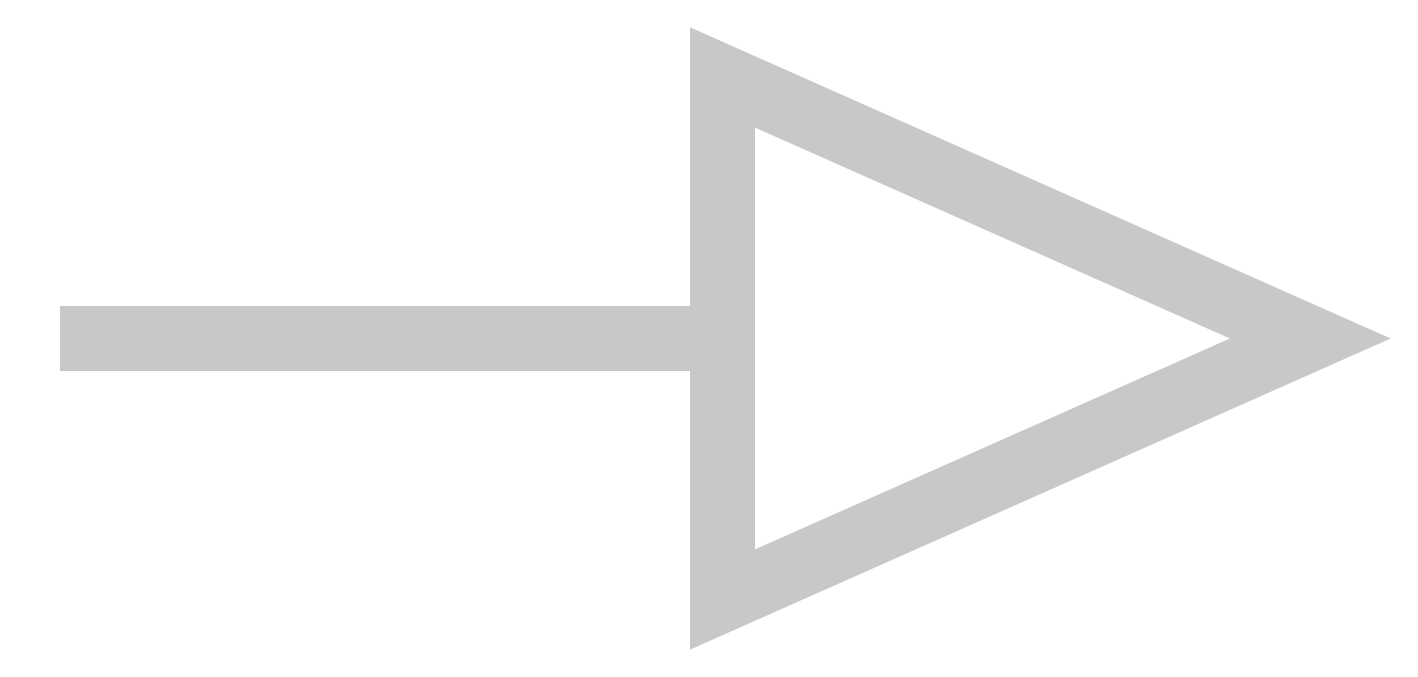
# Model space of a CAD drawing. Extents: x 2264.332 to 2264.76, y 1181.26 to 1181.456.
import ezdxf

# ---------------------------------------------------------------- set-up
doc = ezdxf.new("R2010")
doc.units = 0

msp = doc.modelspace()

# ---------------------------------------------------------------- linework, layer by layer
at = {"color": 0, "linetype": 'Continuous'}
for points in [[(2264.55053, 1181.44028, 0.02051, 0.02051, 0), (2264.73514, 1181.35823, 0.02051, 0.02051, 0), (2264.55053, 1181.27618, 0.02051, 0.02051, 0), (2264.55053, 1181.44028, 0.02051, 0.02051, 0), (2264.73514, 1181.35823, 0.02051, 0.02051, 0)], [(2264.55053, 1181.35823, 0.02051, 0.02051, 0), (2264.34244, 1181.35823, 0.02051, 0.02051, 0)]]:
    msp.add_lwpolyline(points, format="xyseb", dxfattribs=at)

doc.saveas('drawing.dxf')
